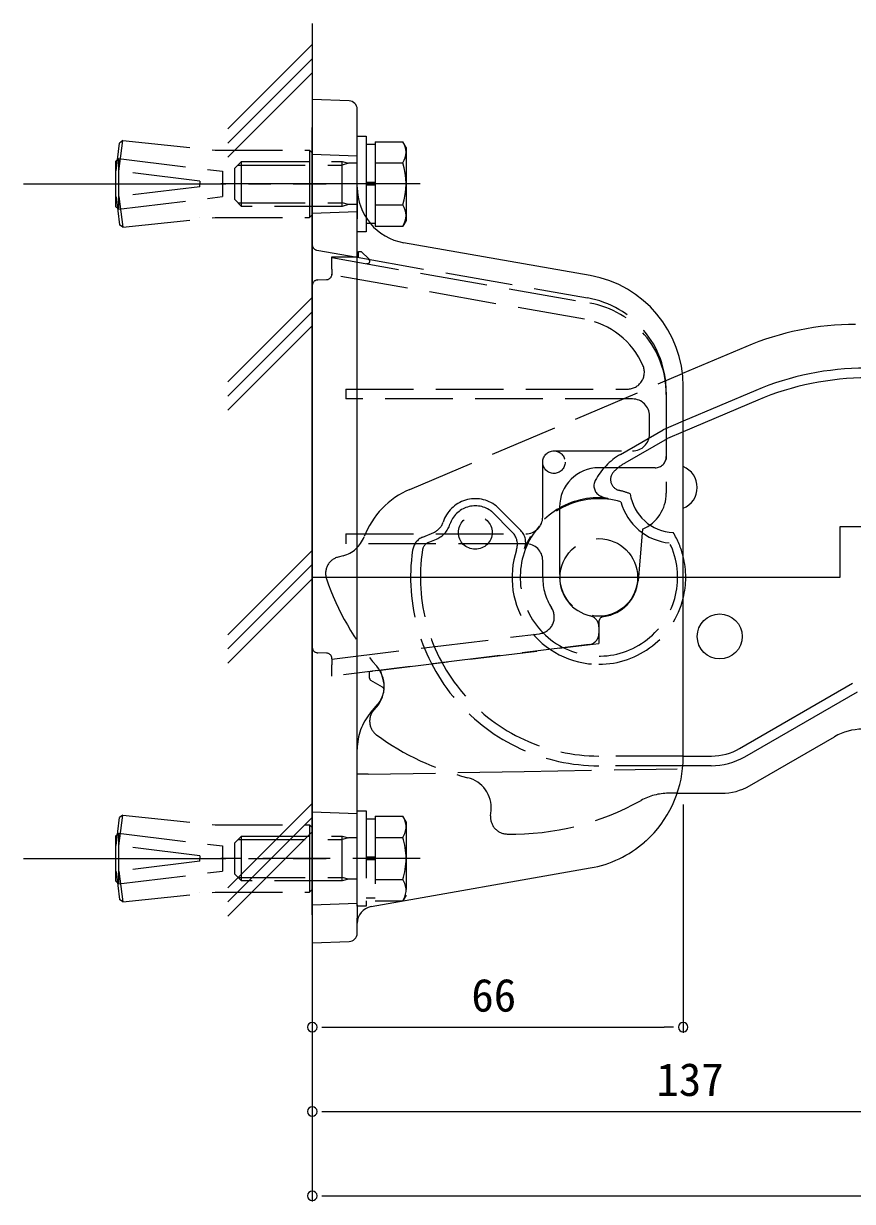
# Model space of a CAD drawing. Units: millimetres, scale not verified. Extents: x -1681 to -294, y -1188 to 1055.
# Drawn here: x -1515.2 to -1367.7, y -597.7 to -388.2 of the extents above; entities that cross this region are included whole.
import ezdxf
from ezdxf.enums import TextEntityAlignment as Align

# ---------------------------------------------------------------- set-up
doc = ezdxf.new("R2010")
doc.units = ezdxf.units.MM
doc.header["$LTSCALE"] = 4
doc.linetypes.add('CHAIN2', pattern=[12, 9, -1, 1, -1])
doc.linetypes.add('DASHED3', pattern=[4, 3, -1])
for name, color, linetype, lineweight in [('0-3_YKK_13', 4, 'Continuous', 9), ('0-4_YKK_D', 6, 'Continuous', 9), ('0-5_YKK_12', 2, 'CHAIN2', 9), ('0-6_YSS_K', 3, 'Continuous', 9)]:
    doc.layers.add(name, color=color, linetype=linetype, lineweight=lineweight)
doc.styles.add('ＭＳ ゴシック', font='')
doc.styles.get('ＭＳ ゴシック').set_extended_font_data('MS Gothic')

msp = doc.modelspace()

# ---------------------------------------------------------------- linework, layer by layer
at = {"layer": '0-3_YKK_13'}
for p, q in [((-1457.243, -401.978), (-1463.795, -401.749)), ((-1463.795, -401.749), (-1463.795, -406.746)), ((-1455.795, -406.975), (-1455.795, -403.477)), ((-1463.795, -546.752), (-1463.795, -406.746)), ((-1455.795, -419.309), (-1455.795, -406.975)), ((-1455.795, -408.249), (-1454.195, -408.249)), ((-1455.795, -425.249), (-1455.795, -408.249)), ((-1454.195, -408.249), (-1454.195, -425.249)), ((-1454.195, -409.699), (-1452.595, -409.699)), ((-1452.595, -409.243), (-1452.595, -424.255)), ((-1452.595, -409.243), (-1447.676, -409.243)), ((-1447.095, -410.249), (-1447.676, -409.243)), ((-1447.095, -410.249), (-1447.095, -423.249)), ((-1452.595, -412.749), (-1452.595, -420.749)), ((-1452.595, -412.996), (-1447.676, -412.996)), ((-1452.595, -416.499), (-1454.195, -416.499)), ((-1452.595, -416.999), (-1454.195, -416.999)), ((-1455.795, -419.309), (-1455.795, -422.944)), ((-1452.595, -420.502), (-1447.676, -420.502)), ((-1455.795, -544.96), (-1455.795, -422.944)), ((-1454.195, -425.249), (-1455.795, -425.249)), ((-1452.595, -423.799), (-1454.195, -423.799)), ((-1452.595, -424.255), (-1447.676, -424.255)), ((-1447.095, -423.249), (-1447.676, -424.255)), ((-1414.322, -433.062), (-1447.532, -427.206)), ((-1386.659, -445.724), (-1397.923, -450.505)), ((-1397.795, -518.74), (-1397.795, -452.758)), ((-1384.875, -453.495), (-1397.795, -458.979)), ((-1384.52, -455.224), (-1397.795, -460.859)), ((-1387.751, -517.179), (-1367.674, -505.588)), ((-1386.824, -518.641), (-1366.793, -507.076)), ((-1385.975, -523.809), (-1370.87, -515.089)), ((-1397.795, -518.519), (-1392.751, -518.519)), ((-1392.824, -520.249), (-1397.852, -520.249)), ((-1398.85, -525.149), (-1390.975, -525.149)), ((-1453.316, -545.312), (-1414.322, -538.436)), ((-1463.795, -546.752), (-1463.795, -551.749)), ((-1455.795, -544.96), (-1455.795, -546.661)), ((-1455.795, -546.661), (-1455.795, -547.343)), ((-1455.795, -550.021), (-1455.795, -547.343)), ((-1463.795, -551.749), (-1457.243, -551.52))]:
    msp.add_line(p, q, dxfattribs=at)
at = {"layer": '0-3_YKK_13', "linetype": 'DASHED3'}
for p, q in [((-1498.683, -414.421), (-1498.077, -409.479)), ((-1498.187, -414.482), (-1497.519, -409.044)), ((-1497.519, -409.044), (-1498.077, -409.479)), ((-1497.517, -409.023), (-1481.094, -410.749)), ((-1498.295, -412.249), (-1498.795, -412.749)), ((-1498.795, -412.749), (-1498.795, -420.749)), ((-1498.295, -412.249), (-1479.795, -414.495)), ((-1498.295, -412.249), (-1498.295, -421.249)), ((-1481.094, -410.749), (-1464.295, -410.749)), ((-1477.595, -413.949), (-1476.395, -412.749)), ((-1476.395, -420.749), (-1476.395, -412.749)), ((-1476.395, -412.749), (-1458.495, -412.749)), ((-1464.295, -410.749), (-1464.295, -422.749)), ((-1464.295, -410.749), (-1463.795, -411.249)), ((-1463.795, -416.749), (-1463.795, -411.249)), ((-1463.795, -411.47), (-1455.795, -411.749)), ((-1458.495, -412.749), (-1457.373, -413.073)), ((-1458.495, -420.749), (-1458.495, -412.749)), ((-1483.795, -416.249), (-1498.683, -414.421)), ((-1479.795, -414.495), (-1479.795, -419.003)), ((-1477.595, -419.549), (-1477.595, -413.949)), ((-1477.043, -413.397), (-1458.495, -413.397)), ((-1457.373, -413.073), (-1458.495, -413.397)), ((-1455.795, -413.073), (-1457.373, -413.073)), ((-1483.795, -416.249), (-1483.795, -416.749)), ((-1483.795, -417.249), (-1483.795, -416.749)), ((-1463.795, -422.249), (-1463.795, -416.749)), ((-1483.795, -417.249), (-1498.683, -419.077)), ((-1498.295, -421.249), (-1479.795, -419.003)), ((-1498.187, -419.016), (-1497.519, -424.454)), ((-1498.795, -420.749), (-1498.295, -421.249)), ((-1498.683, -419.077), (-1498.077, -424.019)), ((-1477.595, -419.549), (-1476.395, -420.749)), ((-1477.043, -420.101), (-1458.495, -420.101)), ((-1458.495, -420.749), (-1476.395, -420.749)), ((-1457.373, -420.425), (-1458.495, -420.101)), ((-1457.373, -420.425), (-1458.495, -420.749)), ((-1455.795, -420.425), (-1457.373, -420.425)), ((-1497.517, -424.475), (-1481.094, -422.749)), ((-1483.795, -422.728), (-1483.795, -422.749)), ((-1481.094, -422.749), (-1464.295, -422.749)), ((-1463.795, -422.249), (-1464.295, -422.749)), ((-1455.795, -421.749), (-1463.79, -422.028)), ((-1497.519, -424.454), (-1498.077, -424.019)), ((-1462.969, -428.546), (-1455.795, -429.811)), ((-1455.595, -428.749), (-1455.095, -428.749)), ((-1455.595, -429.049), (-1455.595, -428.749)), ((-1455.595, -429.749), (-1455.595, -429.049)), ((-1455.095, -428.749), (-1453.683, -430.161)), ((-1460.295, -429.749), (-1455.595, -429.749)), ((-1460.295, -429.866), (-1414.43, -437.953)), ((-1455.795, -429.811), (-1414.843, -437.032)), ((-1453.895, -430.949), (-1454.154, -430.949)), ((-1453.595, -430.373), (-1453.595, -430.649)), ((-1460.295, -431.897), (-1460.295, -432.912)), ((-1415.364, -440.835), (-1460.295, -432.912)), ((-1463.795, -499.161), (-1463.795, -434.837)), ((-1462.83, -433.838), (-1461.26, -433.783)), ((-1446.429, -471.094), (-1397.923, -450.505)), ((-1457.795, -453.249), (-1457.795, -454.999)), ((-1457.795, -453.249), (-1407.702, -453.249)), ((-1400.795, -453.773), (-1400.795, -471.749)), ((-1400.795, -454.203), (-1400.795, -465.249)), ((-1406.795, -454.999), (-1457.795, -454.999)), ((-1403.795, -461.249), (-1403.795, -457.999)), ((-1408.96, -464.878), (-1401.372, -460.497)), ((-1397.795, -458.979), (-1401.372, -460.497)), ((-1397.795, -460.859), (-1400.607, -462.052)), ((-1408.095, -466.376), (-1400.607, -462.052)), ((-1420.795, -464.249), (-1406.795, -464.249)), ((-1463.795, -466.749), (-1463.795, -466.824)), ((-1422.795, -475.999), (-1422.795, -466.249)), ((-1402.795, -467.249), (-1412.795, -467.249)), ((-1431.98, -474.928), (-1428.166, -478.742)), ((-1431.086, -474.033), (-1426.696, -478.423)), ((-1419.795, -474.249), (-1419.795, -486.749)), ((-1463.795, -476.749), (-1463.795, -476.56)), ((-1457.795, -478.999), (-1457.795, -480.749)), ((-1457.795, -478.999), (-1425.795, -478.999)), ((-1444.147, -479.577), (-1442.188, -478.746)), ((-1405.018, -478.175), (-1405.822, -487.359)), ((-1425.795, -480.749), (-1457.795, -480.749)), ((-1443.17, -480.546), (-1441.69, -479.918)), ((-1458.292, -482.893), (-1459.209, -483.139)), ((-1422.795, -486.749), (-1422.795, -483.749)), ((-1412.795, -494.686), (-1412.795, -498.487)), ((-1412.795, -495.524), (-1412.795, -496.718)), ((-1460.295, -501.297), (-1423.362, -496.762)), ((-1451.637, -503.256), (-1412.795, -498.487)), ((-1461.26, -500.215), (-1462.83, -500.161)), ((-1414.552, -498.703), (-1460.295, -504.319)), ((-1414.552, -498.703), (-1449.71, -503.02)), ((-1460.295, -501.215), (-1460.295, -501.297)), ((-1460.295, -501.297), (-1460.295, -502.304)), ((-1460.295, -504.319), (-1460.295, -502.304)), ((-1453.595, -503.497), (-1453.113, -503.437)), ((-1453.595, -504.66), (-1453.595, -503.497)), ((-1452.119, -503.315), (-1453.113, -503.437)), ((-1452.119, -503.315), (-1451.637, -503.256)), ((-1451.192, -504.918), (-1451.637, -503.256)), ((-1451.273, -506.29), (-1453.345, -505.093)), ((-1453.456, -510.856), (-1452.071, -509.206)), ((-1452.886, -510.413), (-1452.276, -509.687)), ((-1397.795, -518.519), (-1412.795, -518.519)), ((-1453.865, -521.756), (-1426.081, -521.256)), ((-1426.081, -521.256), (-1398.871, -520.786)), ((-1397.852, -520.249), (-1412.795, -520.249)), ((-1453.865, -521.756), (-1455.795, -521.756)), ((-1398.85, -525.149), (-1400.418, -525.149)), ((-1498.683, -534.421), (-1498.077, -529.479)), ((-1498.187, -534.482), (-1497.519, -529.044)), ((-1497.519, -529.044), (-1498.077, -529.479)), ((-1497.517, -529.023), (-1481.094, -530.749)), ((-1463.795, -528.47), (-1455.795, -528.749)), ((-1455.795, -528.249), (-1454.195, -528.249)), ((-1455.795, -545.249), (-1455.795, -528.249)), ((-1454.195, -528.249), (-1454.195, -545.249)), ((-1454.195, -529.699), (-1452.595, -529.699)), ((-1452.595, -529.243), (-1452.595, -544.255)), ((-1452.595, -529.243), (-1447.676, -529.243)), ((-1447.095, -530.249), (-1447.676, -529.243)), ((-1432.062, -529.131), (-1431.98, -528.184)), ((-1481.094, -530.749), (-1464.295, -530.749)), ((-1464.295, -530.749), (-1464.295, -542.749)), ((-1464.295, -530.749), (-1463.795, -531.249)), ((-1463.795, -536.749), (-1463.795, -531.249)), ((-1447.095, -530.249), (-1447.095, -543.249)), ((-1498.295, -532.249), (-1498.795, -532.749)), ((-1498.795, -532.749), (-1498.795, -540.749)), ((-1498.295, -532.249), (-1479.795, -534.495)), ((-1498.295, -532.249), (-1498.295, -541.249)), ((-1477.595, -533.949), (-1476.395, -532.749)), ((-1477.595, -539.549), (-1477.595, -533.949)), ((-1477.043, -533.397), (-1458.495, -533.397)), ((-1476.395, -540.749), (-1476.395, -532.749)), ((-1476.395, -532.749), (-1458.495, -532.749)), ((-1458.495, -532.749), (-1457.373, -533.073)), ((-1458.495, -540.749), (-1458.495, -532.749)), ((-1457.373, -533.073), (-1458.495, -533.397)), ((-1455.795, -533.073), (-1457.373, -533.073)), ((-1452.595, -532.749), (-1452.595, -540.749)), ((-1452.595, -532.996), (-1447.676, -532.996)), ((-1483.795, -536.249), (-1498.683, -534.421)), ((-1483.795, -536.249), (-1483.795, -536.749)), ((-1479.795, -534.495), (-1479.795, -539.003)), ((-1483.795, -537.249), (-1498.683, -539.077)), ((-1483.795, -537.249), (-1483.795, -536.749)), ((-1463.795, -542.249), (-1463.795, -536.749)), ((-1452.595, -536.499), (-1454.195, -536.499)), ((-1452.595, -536.999), (-1454.195, -536.999)), ((-1498.683, -539.077), (-1498.077, -544.019)), ((-1498.295, -541.249), (-1479.795, -539.003)), ((-1498.187, -539.016), (-1497.519, -544.454)), ((-1477.595, -539.549), (-1476.395, -540.749)), ((-1477.043, -540.101), (-1458.495, -540.101)), ((-1457.373, -540.425), (-1458.495, -540.101)), ((-1457.373, -540.425), (-1458.495, -540.749)), ((-1455.795, -540.425), (-1457.373, -540.425)), ((-1452.595, -540.502), (-1447.676, -540.502)), ((-1498.795, -540.749), (-1498.295, -541.249)), ((-1458.495, -540.749), (-1476.395, -540.749)), ((-1463.795, -542.249), (-1464.295, -542.749)), ((-1497.519, -544.454), (-1498.077, -544.019)), ((-1497.517, -544.475), (-1481.094, -542.749)), ((-1483.795, -542.728), (-1483.795, -542.749)), ((-1481.094, -542.749), (-1464.295, -542.749)), ((-1455.795, -544.749), (-1463.795, -545.028)), ((-1452.595, -543.799), (-1454.195, -543.799)), ((-1452.595, -544.255), (-1447.676, -544.255)), ((-1447.095, -543.249), (-1447.676, -544.255)), ((-1454.195, -545.249), (-1455.795, -545.249))]:
    msp.add_line(p, q, dxfattribs=at)
msp.add_lwpolyline([(-1460.295, -431.897), (-1460.295, -429.866), (-1460.295, -429.749)], dxfattribs=at)
at = {"layer": '0-3_YKK_13'}
msp.add_lwpolyline([(-1403.644, -532.873), (-1404.407, -533.598), (-1404.672, -533.833)], dxfattribs=at)
at = {"layer": '0-3_YKK_13', "linetype": 'DASHED3'}
for centre, radius in [((-1420.795, -466.249), 2), ((-1434.795, -478.749), 3), ((-1412.795, -486.749), 6.9)]:
    msp.add_circle(centre, radius, dxfattribs=at)
at = {"layer": '0-3_YKK_13'}
msp.add_circle((-1391.295, -497.249), 4, dxfattribs=at)
for centre, radius, start, end in [((-1457.295, -403.477), 1.5, 0, 88), ((-1450.418, -411.12), 3.323, 325.61574, 34.38425), ((-1459.515, -416.749), 12.419, 342.41203, 17.58795), ((-1445.795, -417.358), 10, 180, 260), ((-1450.418, -422.378), 3.323, 325.61574, 34.38425), ((-1417.795, -452.758), 20, 0, 80), ((-1367.123, -491.749), 50, 90, 113), ((-1365.338, -499.52), 50, 90, 113), ((-1364.984, -501.249), 50, 90, 113), ((-1399.295, -470.749), 4, 292.02431, 67.97568), ((-1365.87, -523.749), 10, 90, 119.99998), ((-1392.751, -508.519), 10, 270, 300), ((-1417.795, -518.74), 20, 315.03574, 0), ((-1392.824, -508.249), 12, 270, 300), ((-1390.975, -515.149), 10, 270, 300), ((-1417.795, -518.74), 20, 280, 311.00768), ((-1452.795, -548.266), 3, 100, 180), ((-1457.295, -550.021), 1.5, 272, 0)]:
    msp.add_arc(centre, radius, start, end, dxfattribs=at)
at = {"layer": '0-3_YKK_13', "linetype": 'DASHED3'}
for centre, radius, start, end in [((-1462.795, -427.561), 1, 180, 260), ((-1453.895, -430.649), 0.3, 270, 0), ((-1453.895, -430.373), 0.3, 0, 45), ((-1461.295, -432.783), 1, 272, 0), ((-1462.795, -434.837), 1, 91.99998, 180), ((-1417.795, -453.773), 17, 0, 80), ((-1417.295, -454.203), 16.5, 0, 80), ((-1417.795, -454.622), 14, 23.42648, 80), ((-1407.702, -450.249), 3, 270, 23.42648), ((-1406.795, -457.999), 3, 0, 90), ((-1406.795, -461.249), 3, 270, 0), ((-1403.095, -475.036), 11.729, 119.99998, 151.91643), ((-1403.095, -475.036), 10, 119.99998, 134.66212), ((-1402.795, -465.249), 2, 270, 0), ((-1412.795, -474.249), 7, 90, 180), ((-1408.727, -469.337), 1.988, 134.66212, 256.84889), ((-1440.568, -484.902), 15, 113, 159.07498), ((-1411.689, -470.45), 1.988, 151.91643, 239.96187), ((-1412.795, -486.749), 15.893, 69.45044, 76.84889), ((-1434.795, -478.749), 6, 51.81218, 162.10864), ((-1412.795, -486.749), 14, 73.71515, 25.97284), ((-1412.795, -486.749), 14.182, 84.67145, 158.83), ((-1410.682, -468.709), 4, 239.96187, 263.319), ((-1399.295, -470.749), 9.911, 194.97923, 264.70876), ((-1399.295, -470.749), 8, 188.03786, 268.00459), ((-1407.795, -471.749), 7, 293.37202, 0), ((-1434.795, -478.749), 4.726, 51.81218, 162.10864), ((-1443.36, -475.984), 3, 293, 342.10864), ((-1443.36, -475.984), 4.274, 293, 342.10864), ((-1425.795, -475.999), 3, 270, 0), ((-1459.716, -477.581), 5.5, 285, 339.07498), ((-1442.975, -482.339), 3, 113, 171.68585), ((-1430.287, -480.863), 3, 341.40215, 45), ((-1428.817, -480.544), 3, 338.83, 45), ((-1412.795, -486.749), 15.456, 13.95049, 31.19257), ((-1412.795, -486.749), 31.77, 171.12753, 270), ((-1442.505, -482.111), 1.7, 113, 171.12753), ((-1412.795, -486.749), 15.456, 161.40215, 270), ((-1425.795, -483.749), 3, 0, 90), ((-1458.432, -486.037), 3, 105, 198.90956), ((-1412.795, -486.749), 33.5, 171.68585, 270), ((-1412.795, -486.749), 15.456, 346.0495, 13.95049), ((-1416.807, -471.777), 47, 198.90956, 220.90016), ((-1412.795, -486.749), 10, 180, 212.76323), ((-1412.795, -486.749), 7, 180, 257.1604), ((-1412.795, -486.749), 7, 277.18076, 355), ((-1423.727, -493.784), 3, 277, 32.76323), ((-1412.795, -486.749), 15.456, 270, 346.0495), ((-1414.795, -495.524), 2, 0, 77.1604), ((-1411.795, -494.686), 1, 97.18076, 180), ((-1414.795, -496.718), 2, 277, 0), ((-1414.795, -496.718), 2, 277, 0), ((-1462.795, -499.161), 1, 180, 268), ((-1461.295, -501.215), 1, 0, 88), ((-1456.489, -506.151), 5.5, 320, 40.90016), ((-1453.095, -504.66), 0.5, 180, 239.99998), ((-1455.595, -506.249), 4.6, 320, 16.8213), ((-1451.523, -506.723), 0.5, 353.36234, 60), ((-1445.795, -517.283), 10, 140, 180), ((-1450.588, -512.342), 3, 140, 233.90956), ((-1424.669, -476.786), 47, 233.90701, 255.90016), ((-1437.459, -527.704), 5.5, 355, 75.90016), ((-1400.418, -535.149), 10, 90, 119.21162), ((-1428.236, -485.398), 47, 268.90701, 299.21162), ((-1450.418, -531.12), 3.323, 325.61574, 34.38425), ((-1429.076, -529.393), 2.997, 174.9832, 268.9238), ((-1459.515, -536.749), 12.419, 342.41203, 17.58795), ((-1450.418, -542.378), 3.323, 325.61574, 34.38425)]:
    msp.add_arc(centre, radius, start, end, dxfattribs=at)
at = {"layer": '0-4_YKK_D'}
for p, q in [((-1397.795, -527.149), (-1397.795, -567.749)), ((-1463.795, -552.749), (-1463.795, -597.749)), ((-1463.795, -552.749), (-1463.795, -567.749)), ((-1463.795, -552.749), (-1463.795, -582.749)), ((-1399.495, -566.749), (-1401.195, -566.749))]:
    msp.add_line(p, q, dxfattribs=at)
for points in [[(-1462.095, -566.749), (-1460.395, -566.749), (-1401.195, -566.749)], [(-1462.095, -581.749), (-1460.395, -581.749), (-1330.195, -581.749)], [(-1462.095, -596.749), (-1460.395, -596.749), (-959.508, -596.749)]]:
    msp.add_lwpolyline(points, dxfattribs=at)
for centre, start, end in [((-1463.795, -566.749), 0, 180), ((-1463.795, -566.749), 180, 0), ((-1397.795, -566.749), 0, 180), ((-1397.795, -566.749), 180, 0), ((-1463.795, -581.749), 0, 180), ((-1463.795, -581.749), 180, 0), ((-1463.795, -596.749), 0, 180), ((-1463.795, -596.749), 180, 0)]:
    msp.add_arc(centre, 0.85, start, end, dxfattribs=at)
at = {"layer": '0-5_YKK_12'}
for p, q in [((-1515.171, -416.749), (-1461.295, -416.749)), ((-1444.595, -416.749), (-1480.095, -416.749)), ((-1515.171, -536.749), (-1461.295, -536.749))]:
    msp.add_line(p, q, dxfattribs=at)
at = {"layer": '0-5_YKK_12', "linetype": 'Continuous'}
for p, q in [((-1369.899, -477.749), (-1369.899, -486.749)), ((-965.18, -477.749), (-1369.899, -477.749)), ((-1369.899, -486.749), (-1463.795, -486.749))]:
    msp.add_line(p, q, dxfattribs=at)
at = {"layer": '0-5_YKK_12', "linetype": 'DASHED3'}
msp.add_line((-1444.595, -536.749), (-1480.095, -536.749), dxfattribs=at)
at = {"layer": '0-6_YSS_K'}
for p, q in [((-1463.795, -388.23), (-1463.795, -562.149)), ((-1478.795, -406.98), (-1463.795, -391.98)), ((-1478.795, -409.48), (-1463.795, -394.48)), ((-1478.795, -411.98), (-1463.795, -396.98)), ((-1478.795, -451.98), (-1463.795, -436.98)), ((-1478.795, -454.48), (-1463.795, -439.48)), ((-1478.795, -456.98), (-1463.795, -441.98)), ((-1478.795, -496.98), (-1463.795, -481.98)), ((-1478.795, -499.48), (-1463.795, -484.48)), ((-1478.795, -501.98), (-1463.795, -486.98)), ((-1478.795, -541.98), (-1463.795, -526.98)), ((-1478.795, -544.48), (-1463.795, -529.48)), ((-1478.795, -546.98), (-1463.795, -531.98))]:
    msp.add_line(p, q, dxfattribs=at)

# ---------------------------------------------------------------- texts
at = {"layer": '0-4_YKK_D', "color": 4, "style": 'ＭＳ ゴシック'}
for s, p in [('66', (-1435.489, -565.749)), ('137', (-1402.549, -580.749))]:
    msp.add_text(s, height=5.865, dxfattribs=at).set_placement(p, align=Align.BOTTOM_LEFT)

doc.saveas('drawing.dxf')
